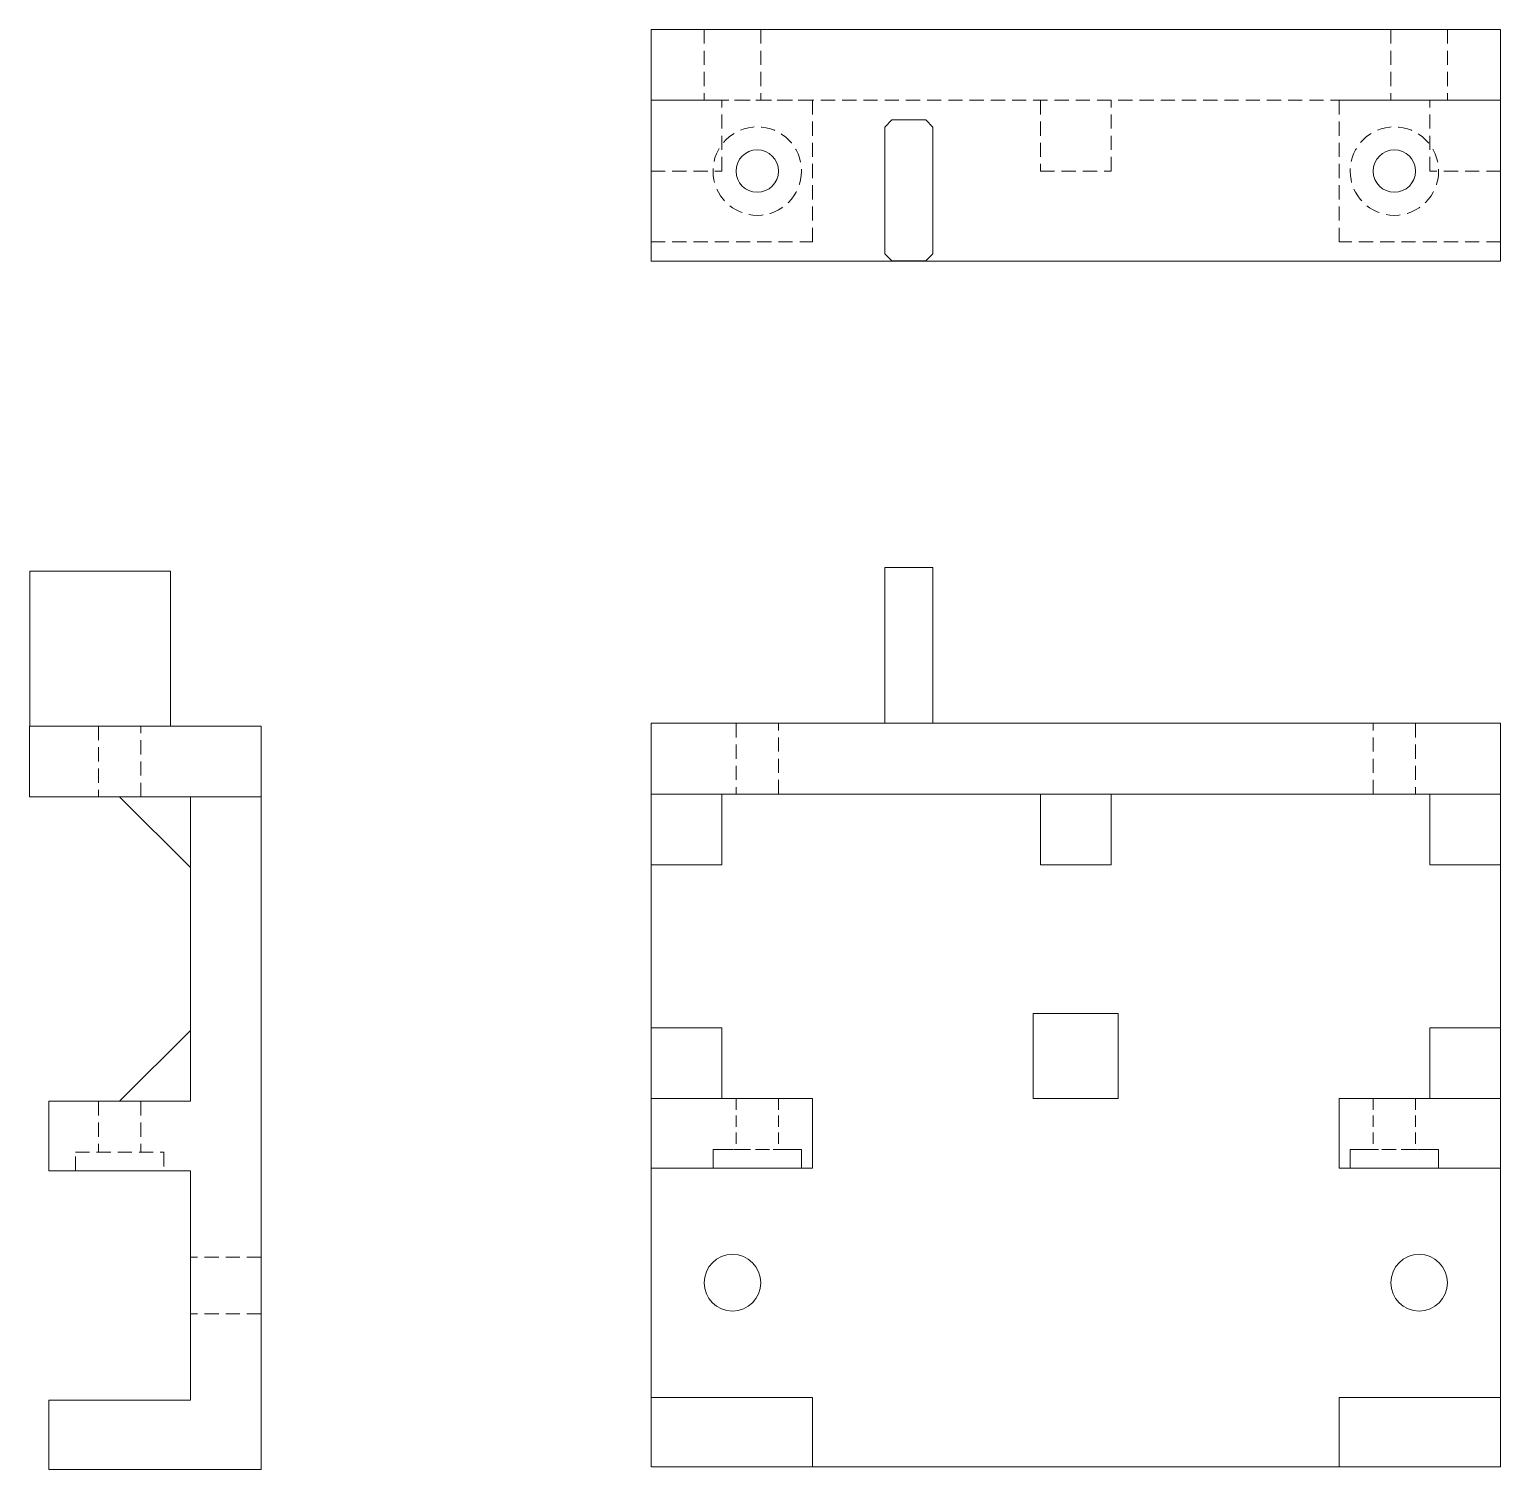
# Model space of a CAD drawing. Header units: inches. Extents: x 38 to 246, y 49 to 252.
import ezdxf

# ---------------------------------------------------------------- set-up
doc = ezdxf.new("R2010")
doc.units = ezdxf.units.IN
doc.header["$MEASUREMENT"] = 0
doc.linetypes.add('DASHED', pattern=[0.3, 0.2, -0.1])

msp = doc.modelspace()

# ---------------------------------------------------------------- linework, layer by layer
at = {"color": 7, "linetype": 'DASHED', "lineweight": 5, "ltscale": 10}
for p, q in [((133.23, 252.29), (133.23, 242.29)), ((141.23, 252.29), (141.23, 242.29)), ((230.23, 252.29), (230.23, 242.29)), ((238.23, 252.29), (238.23, 242.29)), ((125.73, 242.29), (245.73, 242.29)), ((47.65, 100.92), (47.65, 93.72)), ((53.65, 100.92), (53.65, 93.72)), ((70.65, 78.92), (60.65, 78.92)), ((70.65, 70.92), (60.65, 70.92))]:
    msp.add_line(p, q, dxfattribs=at)
at = {"color": 7, "linetype": 'ByBlock', "lineweight": 5}
for p, q in [((50.65, 143.92), (60.65, 143.92)), ((60.65, 133.92), (50.65, 143.92)), ((60.65, 143.92), (60.65, 133.92)), ((60.65, 110.92), (50.65, 100.92)), ((60.65, 100.92), (60.65, 110.92)), ((50.65, 100.92), (60.65, 100.92)), ((148.53, 101.3), (132.73, 101.3))]:
    msp.add_line(p, q, dxfattribs=at)
at = {"linetype": 'ByBlock', "lineweight": 5}
for p, q in [((138.73, 144.3), (238.73, 144.3)), ((125.73, 101.3), (125.73, 49.3)), ((245.73, 101.3), (245.73, 49.3)), ((148.53, 91.5), (125.73, 91.5)), ((222.93, 91.5), (245.73, 91.5)), ((125.73, 49.3), (245.73, 49.3))]:
    msp.add_line(p, q, dxfattribs=at)
at = {"color": 7, "linetype": 'DASHED', "lineweight": 5, "ltscale": 8}
for p, q in [((137.73, 101.3), (137.73, 94.1)), ((143.73, 101.3), (143.73, 94.1)), ((227.73, 101.3), (227.73, 94.1)), ((233.73, 101.3), (233.73, 94.1))]:
    msp.add_line(p, q, dxfattribs=at)
at = {"color": 7, "linetype": 'ByBlock', "lineweight": 5}
for points in [[(245.73, 219.56), (245.73, 252.29), (125.73, 252.29), (125.73, 219.56)], [(57.86, 153.92), (57.86, 175.8), (37.96, 175.8), (37.96, 153.92)], [(70.65, 153.92), (37.91, 153.92), (37.91, 143.92), (70.65, 143.92)], [(135.73, 144.3), (125.73, 144.3), (125.73, 134.3), (135.73, 134.3)], [(190.73, 144.3), (180.73, 144.3), (180.73, 134.3), (190.73, 134.3)], [(235.73, 144.3), (245.73, 144.3), (245.73, 134.3), (235.73, 134.3)], [(179.73, 113.3), (191.73, 113.3), (191.73, 101.3), (179.73, 101.3)], [(135.73, 111.3), (125.73, 111.3), (125.73, 101.3), (135.73, 101.3)], [(235.73, 111.3), (245.73, 111.3), (245.73, 101.3), (235.73, 101.3)], [(148.53, 59.1), (125.73, 59.1), (125.73, 49.3), (148.53, 49.3)], [(222.93, 59.1), (245.73, 59.1), (245.73, 49.3), (222.93, 49.3)]]:
    msp.add_lwpolyline(points, close=True, dxfattribs=at)
at = {"color": 7, "linetype": 'DASHED', "lineweight": 5, "ltscale": 10}
for points in [[(135.73, 242.29), (125.73, 242.29), (125.73, 232.29), (135.73, 232.29)], [(148.53, 242.29), (125.73, 242.29), (125.73, 222.29), (148.53, 222.29)], [(190.73, 242.29), (180.73, 242.29), (180.73, 232.29), (190.73, 232.29)], [(222.93, 242.29), (245.73, 242.29), (245.73, 222.29), (222.93, 222.29)], [(235.73, 242.29), (245.73, 242.29), (245.73, 232.29), (235.73, 232.29)]]:
    msp.add_lwpolyline(points, close=True, dxfattribs=at)
at = {"linetype": 'ByBlock', "lineweight": 5}
for points in [[(164.53, 219.61), (159.73, 219.61), (158.73, 220.61), (158.73, 238.51), (159.73, 239.51), (164.53, 239.51), (165.53, 238.51), (165.53, 220.61)], [(165.53, 154.3), (158.73, 154.3), (158.73, 176.3), (165.53, 176.3)], [(125.73, 154.3), (245.73, 154.3), (245.73, 144.3), (125.73, 144.3)]]:
    msp.add_lwpolyline(points, close=True, dxfattribs=at)
at = {"color": 7, "linetype": 'DASHED', "lineweight": 5, "ltscale": 10}
for points in [[(47.65, 153.92), (47.65, 143.92)], [(53.65, 143.92), (53.65, 153.92)], [(44.4, 91.12), (44.4, 93.72), (56.9, 93.72), (56.9, 91.12)], [(134.48, 91.5), (134.48, 94.1), (146.98, 94.1), (146.98, 91.5)], [(236.98, 91.5), (236.98, 94.1), (224.48, 94.1), (224.48, 91.5)]]:
    msp.add_lwpolyline(points, dxfattribs=at)
at = {"linetype": 'DASHED', "lineweight": 5, "ltscale": 10}
for points in [[(137.73, 154.3), (137.73, 144.3)], [(143.73, 144.3), (143.73, 154.3)], [(227.73, 144.3), (227.73, 154.3)], [(233.73, 154.3), (233.73, 144.3)]]:
    msp.add_lwpolyline(points, dxfattribs=at)
at = {"color": 7, "linetype": 'ByBlock', "lineweight": 5}
for points in [[(70.65, 58.92), (70.65, 143.92), (60.65, 143.92), (60.65, 100.92)], [(60.65, 100.92), (40.65, 100.92), (40.65, 91.12), (60.65, 91.12), (60.65, 58.72), (40.65, 58.72), (40.65, 48.92), (70.65, 48.92), (70.65, 58.92)]]:
    msp.add_lwpolyline(points, dxfattribs=at)
at = {"linetype": 'ByBlock', "lineweight": 5}
for points in [[(148.53, 101.3), (125.73, 101.3), (125.73, 144.3), (245.73, 144.3), (245.73, 101.3), (222.93, 101.3)], [(148.53, 101.3), (148.53, 91.5)], [(222.93, 101.3), (222.93, 91.5)], [(148.73, 49.3), (222.73, 49.3)]]:
    msp.add_lwpolyline(points, dxfattribs=at)
at = {"color": 7, "linetype": 'DASHED', "lineweight": 5, "ltscale": 8}
for points in [[(146.98, 91.5), (146.98, 94.1), (134.48, 94.1), (134.48, 91.5)], [(224.48, 91.5), (224.48, 94.1), (236.98, 94.1), (236.98, 91.5)]]:
    msp.add_lwpolyline(points, dxfattribs=at)
at = {"color": 7, "linetype": 'DASHED', "lineweight": 5, "ltscale": 10}
for centre in [(140.73, 232.29), (230.73, 232.29)]:
    msp.add_circle(centre, 6.25, dxfattribs=at)
at = {"color": 7, "linetype": 'ByBlock', "lineweight": 5}
for centre, radius in [((140.73, 232.29), 3), ((230.73, 232.29), 3), ((137.23, 75.3), 4), ((234.23, 75.3), 4)]:
    msp.add_circle(centre, radius, dxfattribs=at)

doc.saveas('drawing.dxf')
